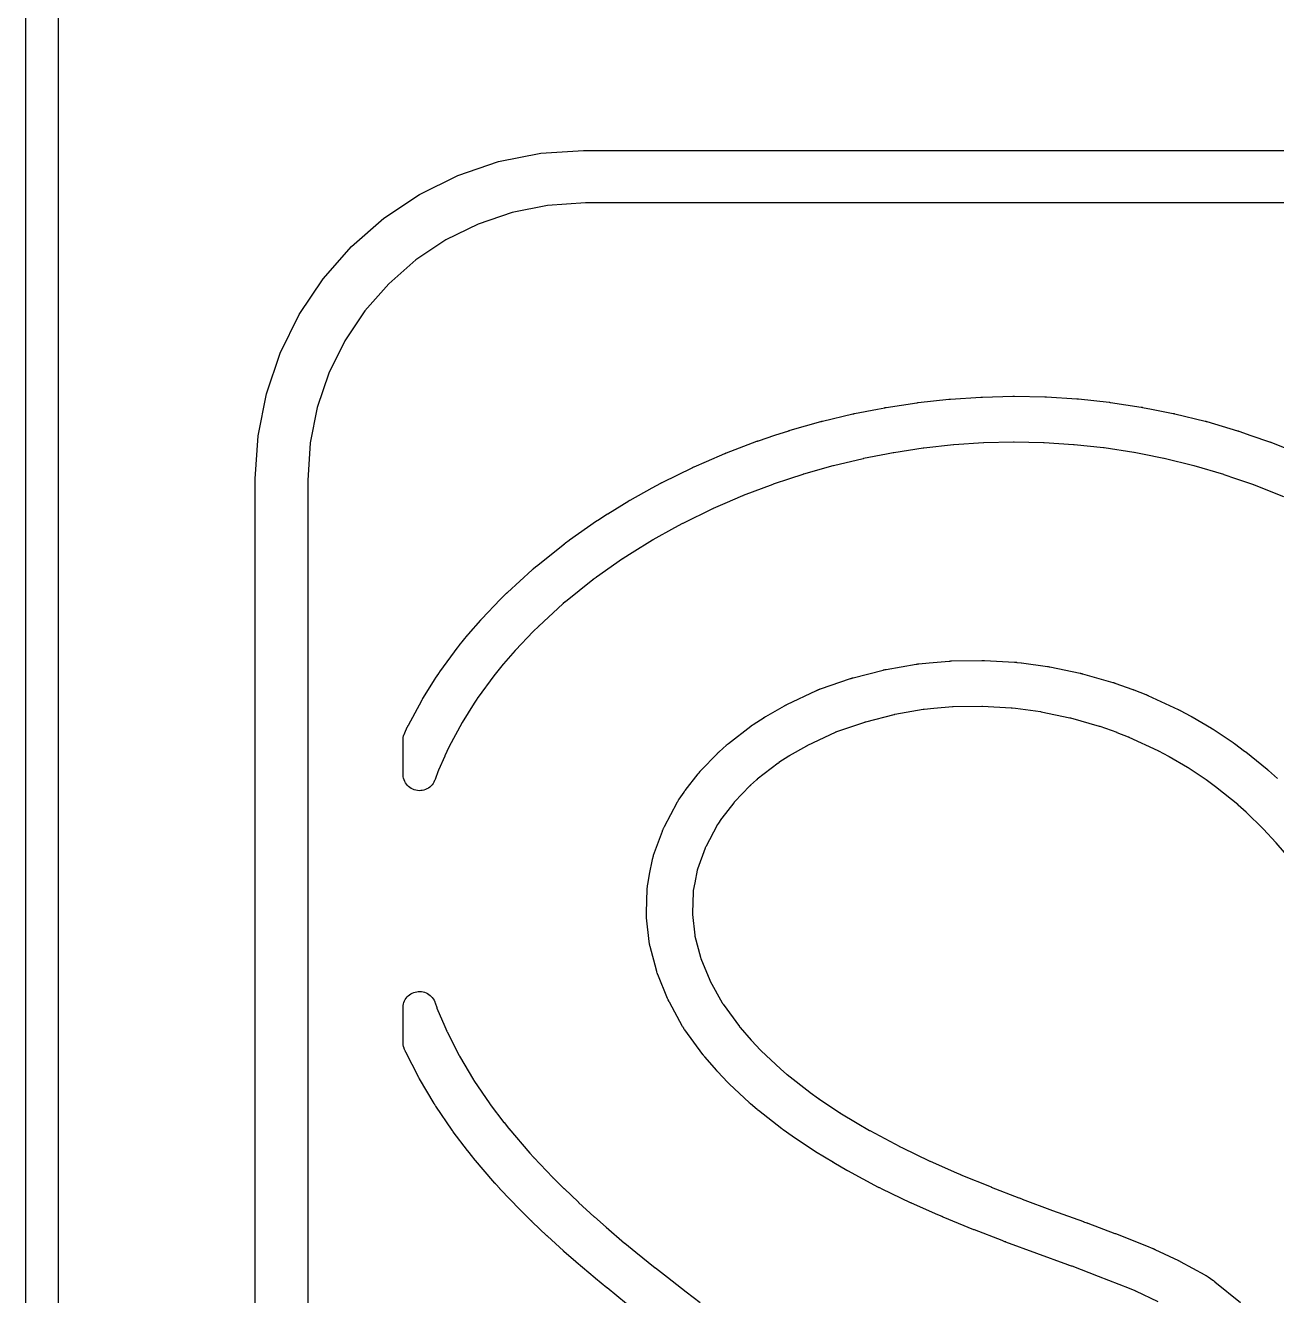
# Model space of a CAD drawing. Header units: metres. Extents: x -22 to 22, y 1.9 to 79.7.
# Drawn here: x -22 to -14.38, y 49.83 to 57.56 of the extents above; entities that cross this region are included whole.
import ezdxf

# ---------------------------------------------------------------- set-up
doc = ezdxf.new("R2010")
doc.units = ezdxf.units.M

msp = doc.modelspace()

# ---------------------------------------------------------------- linework, layer by layer
at = {"layer": 'MARKING'}
for points in [[(-20.6, 38.2), (-20.6, 54.8), (-20.5829, 55.0611), (-20.5319, 55.3176), (-20.4478, 55.5654), (-20.3321, 55.8), (-20.1867, 56.0175), (-20.0142, 56.2142), (-19.8175, 56.3867), (-19.6, 56.5321), (-19.3654, 56.6478), (-19.1176, 56.7319), (-18.8611, 56.7829), (-18.6, 56.8), (18.6, 56.8)], [(18.5895, 56.48), (-18.5895, 56.48), (-18.8192, 56.4649), (-19.0346, 56.4221), (-19.2426, 56.3515), (-19.4397, 56.2543), (-19.6223, 56.1323), (-19.7875, 55.9875), (-19.9323, 55.8223), (-20.0543, 55.6397), (-20.1515, 55.4426), (-20.2221, 55.2346), (-20.2649, 55.0192), (-20.28, 54.7895), (-20.28, 38.2105)], [(-14.335, 54.689), (-14.5151, 54.7609), (-14.5162, 54.7613), (-14.5172, 54.7617), (-14.5183, 54.7621), (-14.627, 54.7997), (-14.6981, 54.8243), (-14.6991, 54.8246), (-14.7002, 54.825), (-14.7013, 54.8253), (-14.8808, 54.8785), (-14.882, 54.8788), (-14.8831, 54.8792), (-14.8843, 54.8795), (-15.0636, 54.9233), (-15.0647, 54.9235), (-15.0658, 54.9238), (-15.0669, 54.924), (-15.1962, 54.9494), (-15.1964, 54.9494), (-15.2469, 54.9594), (-15.248, 54.9596), (-15.2491, 54.9598), (-15.2501, 54.96), (-15.4298, 54.9876), (-15.4309, 54.9877), (-15.432, 54.9879), (-15.4332, 54.988), (-15.6127, 55.0073), (-15.6138, 55.0074), (-15.6149, 55.0075), (-15.616, 55.0076), (-15.7957, 55.0188), (-15.7968, 55.0189), (-15.7979, 55.0189), (-15.799, 55.0189), (-15.9788, 55.0224), (-15.9799, 55.0224), (-15.981, 55.0224), (-15.982, 55.0224), (-16.162, 55.0181), (-16.163, 55.0181), (-16.1641, 55.018), (-16.1652, 55.0179), (-16.3452, 55.006), (-16.3462, 55.0059), (-16.3473, 55.0058), (-16.3483, 55.0057), (-16.5283, 54.9861), (-16.5294, 54.9859), (-16.5304, 54.9858), (-16.5315, 54.9856), (-16.7115, 54.9581), (-16.7125, 54.9579), (-16.7136, 54.9577), (-16.7147, 54.9575), (-16.7549, 54.9496), (-16.7555, 54.9495), (-16.8954, 54.9226), (-16.8965, 54.9224), (-16.8976, 54.9222), (-16.8986, 54.922), (-17.0785, 54.8793), (-17.0796, 54.8791), (-17.0807, 54.8788), (-17.0818, 54.8785), (-17.2617, 54.8273), (-17.2628, 54.827), (-17.2638, 54.8266), (-17.2649, 54.8263), (-17.3456, 54.7994), (-17.346, 54.7993), (-17.4454, 54.7666), (-17.4465, 54.7663), (-17.4476, 54.7659), (-17.4486, 54.7655), (-17.6285, 54.6972), (-17.6296, 54.6968), (-17.6307, 54.6964), (-17.6317, 54.6959), (-17.7402, 54.6489), (-17.8117, 54.6179), (-17.8128, 54.6174), (-17.8138, 54.6169), (-17.8149, 54.6164), (-17.9952, 54.5282), (-17.9962, 54.5277), (-17.9972, 54.5271), (-17.9982, 54.5266), (-18.0463, 54.5003), (-18.1778, 54.4273), (-18.1789, 54.4267), (-18.1799, 54.4261), (-18.1809, 54.4255), (-18.3037, 54.3496), (-18.3043, 54.3493), (-18.3601, 54.3138), (-18.3611, 54.3132), (-18.362, 54.3125), (-18.363, 54.3119), (-18.5226, 54.1998), (-18.5234, 54.1993), (-18.5421, 54.1856), (-18.543, 54.185), (-18.5438, 54.1843), (-18.5447, 54.1837), (-18.7108, 54.0509), (-18.7113, 54.0505), (-18.7119, 54.0501), (-18.7124, 54.0496), (-18.724, 54.0398), (-18.7247, 54.0392), (-18.7255, 54.0385), (-18.7262, 54.0379), (-18.8736, 53.903), (-18.8742, 53.9024), (-18.8749, 53.9018), (-18.8755, 53.9012), (-18.9059, 53.8714), (-18.9065, 53.8708), (-18.9071, 53.8701), (-18.9077, 53.8695), (-19.0152, 53.7562), (-19.0159, 53.7554), (-19.0166, 53.7545), (-19.0174, 53.7537), (-19.0879, 53.6725), (-19.0884, 53.6719), (-19.0889, 53.6713), (-19.0894, 53.6707), (-19.1389, 53.61), (-19.1396, 53.6091), (-19.1404, 53.6081), (-19.1411, 53.6071), (-19.2485, 53.4612), (-19.2492, 53.4601), (-19.25, 53.4591), (-19.2507, 53.458), (-19.2666, 53.4339), (-19.2669, 53.4334), (-19.2672, 53.4329), (-19.2675, 53.4324), (-19.3398, 53.3165), (-19.3406, 53.3152), (-19.3414, 53.3138), (-19.3422, 53.3124), (-19.4192, 53.1698), (-19.42, 53.1683), (-19.4207, 53.1669), (-19.4214, 53.1655), (-19.4461, 53.1116), (-19.4464, 53.1109), (-19.4841, 53.0256), (-19.4847, 53.0241), (-19.4854, 53.0225), (-19.486, 53.0209), (-19.5051, 52.968), (-19.507, 52.9634), (-19.5077, 52.9616), (-19.512, 52.9526), (-19.5172, 52.9441), (-19.5232, 52.9361), (-19.53, 52.9288), (-19.5375, 52.9222), (-19.5456, 52.9163), (-19.5542, 52.9114), (-19.5633, 52.9072), (-19.5727, 52.9041), (-19.5825, 52.9018), (-19.5924, 52.9006), (-19.6023, 52.9003), (-19.6123, 52.9011), (-19.6221, 52.9028), (-19.6317, 52.9055), (-19.641, 52.9091), (-19.6499, 52.9137), (-19.6582, 52.9191), (-19.666, 52.9253), (-19.6732, 52.9323), (-19.6796, 52.9399), (-19.6852, 52.9481), (-19.69, 52.9569), (-19.6939, 52.9661), (-19.6968, 52.9756), (-19.6988, 52.9854), (-19.6998, 52.9953), (-19.6999, 52.9972), (-19.7, 53.0022), (-19.7, 53.2051), (-19.6999, 53.2105), (-19.6997, 53.2132), (-19.6986, 53.2239), (-19.6963, 53.2344), (-19.6928, 53.2446), (-19.6919, 53.2471), (-19.6897, 53.252), (-19.6739, 53.2865), (-19.6732, 53.2879), (-19.6725, 53.2894), (-19.6718, 53.2908), (-19.67, 53.2945), (-19.6692, 53.296), (-19.6685, 53.2974), (-19.6677, 53.2988), (-19.5865, 53.4493), (-19.5857, 53.4507), (-19.585, 53.4521), (-19.5842, 53.4534), (-19.5821, 53.457), (-19.5813, 53.4583), (-19.5805, 53.4597), (-19.5797, 53.461), (-19.5042, 53.582), (-19.5039, 53.5825), (-19.5035, 53.583), (-19.5032, 53.5835), (-19.5024, 53.5848), (-19.5021, 53.5853), (-19.5017, 53.5858), (-19.5014, 53.5863), (-19.4826, 53.6149), (-19.4819, 53.616), (-19.4812, 53.6171), (-19.4804, 53.6182), (-19.4785, 53.621), (-19.4777, 53.622), (-19.4769, 53.6231), (-19.4762, 53.6242), (-19.3646, 53.7758), (-19.3639, 53.7768), (-19.3631, 53.7778), (-19.3624, 53.7788), (-19.3604, 53.7813), (-19.3596, 53.7823), (-19.3589, 53.7833), (-19.3581, 53.7842), (-19.3051, 53.8493), (-19.3046, 53.8499), (-19.3041, 53.8505), (-19.3036, 53.8511), (-19.3023, 53.8526), (-19.3018, 53.8532), (-19.3013, 53.8538), (-19.3008, 53.8544), (-19.2268, 53.9396), (-19.2261, 53.9404), (-19.2253, 53.9412), (-19.2246, 53.9421), (-19.2227, 53.9442), (-19.222, 53.945), (-19.2212, 53.9458), (-19.2205, 53.9466), (-19.1092, 54.0639), (-19.1086, 54.0646), (-19.108, 54.0652), (-19.1074, 54.0659), (-19.1057, 54.0675), (-19.1051, 54.0682), (-19.1044, 54.0688), (-19.1038, 54.0695), (-19.0699, 54.1028), (-19.0693, 54.1034), (-19.0686, 54.104), (-19.068, 54.1046), (-19.0663, 54.1062), (-19.0657, 54.1068), (-19.0651, 54.1073), (-19.0644, 54.1079), (-18.9132, 54.2463), (-18.9125, 54.247), (-18.9117, 54.2477), (-18.911, 54.2483), (-18.909, 54.2501), (-18.9082, 54.2507), (-18.9075, 54.2514), (-18.9067, 54.252), (-18.8915, 54.2648), (-18.891, 54.2653), (-18.8905, 54.2657), (-18.89, 54.2661), (-18.8886, 54.2672), (-18.8881, 54.2676), (-18.8876, 54.2681), (-18.8871, 54.2685), (-18.7171, 54.4043), (-18.7163, 54.405), (-18.7154, 54.4056), (-18.7146, 54.4063), (-18.7123, 54.408), (-18.7115, 54.4087), (-18.7106, 54.4093), (-18.7097, 54.41), (-18.6881, 54.4258), (-18.6875, 54.4262), (-18.6861, 54.4272), (-18.6852, 54.4279), (-18.5211, 54.5429), (-18.5202, 54.5436), (-18.5193, 54.5442), (-18.5183, 54.5449), (-18.5158, 54.5465), (-18.5149, 54.5472), (-18.5139, 54.5478), (-18.513, 54.5484), (-18.4541, 54.5858), (-18.4537, 54.5861), (-18.4527, 54.5866), (-18.4521, 54.587), (-18.3253, 54.6654), (-18.3243, 54.666), (-18.3233, 54.6666), (-18.3223, 54.6673), (-18.3197, 54.6688), (-18.3186, 54.6694), (-18.3176, 54.67), (-18.3166, 54.6706), (-18.1828, 54.7448), (-18.1823, 54.7451), (-18.1297, 54.7738), (-18.1287, 54.7743), (-18.1277, 54.7749), (-18.1267, 54.7754), (-18.1242, 54.7767), (-18.1232, 54.7772), (-18.1221, 54.7777), (-18.1211, 54.7782), (-17.9351, 54.8693), (-17.9341, 54.8698), (-17.933, 54.8703), (-17.932, 54.8708), (-17.9292, 54.8721), (-17.9282, 54.8726), (-17.9271, 54.8731), (-17.926, 54.8735), (-17.8515, 54.9058), (-17.7401, 54.9541), (-17.7391, 54.9546), (-17.738, 54.955), (-17.7369, 54.9554), (-17.7341, 54.9566), (-17.7331, 54.957), (-17.732, 54.9574), (-17.7309, 54.9578), (-17.545, 55.0284), (-17.5439, 55.0288), (-17.5429, 55.0292), (-17.5418, 55.0296), (-17.539, 55.0306), (-17.5379, 55.0309), (-17.5369, 55.0313), (-17.5358, 55.0317), (-17.4346, 55.0649), (-17.3504, 55.0929), (-17.3494, 55.0933), (-17.3483, 55.0936), (-17.3473, 55.0939), (-17.3445, 55.0948), (-17.3435, 55.0951), (-17.3424, 55.0954), (-17.3413, 55.0957), (-17.1554, 55.1486), (-17.1543, 55.1489), (-17.1533, 55.1492), (-17.1522, 55.1495), (-17.1494, 55.1503), (-17.1483, 55.1505), (-17.1472, 55.1508), (-17.1461, 55.1511), (-16.9602, 55.1951), (-16.9592, 55.1954), (-16.9581, 55.1956), (-16.957, 55.1958), (-16.9543, 55.1964), (-16.9532, 55.1966), (-16.9522, 55.1968), (-16.9511, 55.1971), (-16.81, 55.2241), (-16.766, 55.2328), (-16.7649, 55.233), (-16.7639, 55.2332), (-16.7628, 55.2334), (-16.76, 55.2339), (-16.759, 55.2341), (-16.7579, 55.2342), (-16.7568, 55.2344), (-16.5709, 55.2629), (-16.5698, 55.263), (-16.5688, 55.2632), (-16.5677, 55.2633), (-16.5649, 55.2637), (-16.5639, 55.2638), (-16.5628, 55.2639), (-16.5617, 55.2641), (-16.3758, 55.2844), (-16.3747, 55.2845), (-16.3737, 55.2846), (-16.3726, 55.2847), (-16.3699, 55.2849), (-16.3688, 55.285), (-16.3677, 55.2851), (-16.3667, 55.2852), (-16.1807, 55.2975), (-16.1797, 55.2976), (-16.1786, 55.2977), (-16.1776, 55.2977), (-16.1748, 55.2978), (-16.1737, 55.2979), (-16.1727, 55.2979), (-16.1716, 55.2979), (-15.9857, 55.3023), (-15.9846, 55.3024), (-15.9835, 55.3024), (-15.9825, 55.3024), (-15.9797, 55.3024), (-15.9786, 55.3024), (-15.9775, 55.3024), (-15.9765, 55.3024), (-15.7906, 55.2988), (-15.7895, 55.2988), (-15.7884, 55.2988), (-15.7873, 55.2987), (-15.7845, 55.2986), (-15.7834, 55.2986), (-15.7823, 55.2985), (-15.7813, 55.2984), (-15.5954, 55.2868), (-15.5943, 55.2867), (-15.5932, 55.2867), (-15.5921, 55.2866), (-15.5892, 55.2863), (-15.5881, 55.2862), (-15.587, 55.2861), (-15.5859, 55.286), (-15.4002, 55.2661), (-15.399, 55.266), (-15.3979, 55.2658), (-15.3968, 55.2657), (-15.3938, 55.2653), (-15.3927, 55.2652), (-15.3916, 55.265), (-15.3905, 55.2648), (-15.2046, 55.2363), (-15.2036, 55.2361), (-15.2025, 55.236), (-15.2014, 55.2358), (-15.1986, 55.2353), (-15.1976, 55.2351), (-15.1965, 55.2349), (-15.1954, 55.2347), (-15.1425, 55.2242), (-15.0098, 55.1981), (-15.0087, 55.1979), (-15.0076, 55.1977), (-15.0065, 55.1974), (-15.0036, 55.1968), (-15.0025, 55.1965), (-15.0014, 55.1963), (-15.0003, 55.196), (-14.8146, 55.1507), (-14.8134, 55.1504), (-14.8122, 55.1501), (-14.811, 55.1498), (-14.808, 55.1489), (-14.8068, 55.1486), (-14.8057, 55.1483), (-14.8045, 55.1479), (-14.6187, 55.0929), (-14.6176, 55.0926), (-14.6166, 55.0922), (-14.6155, 55.0919), (-14.6128, 55.091), (-14.6117, 55.0907), (-14.6107, 55.0903), (-14.6097, 55.09), (-14.5357, 55.0644), (-14.5356, 55.0644), (-14.4236, 55.0256), (-14.4225, 55.0252), (-14.4214, 55.0248), (-14.4203, 55.0244), (-14.4175, 55.0234), (-14.4164, 55.023), (-14.4153, 55.0225), (-14.4142, 55.0221), (-14.2283, 54.9478)], [(-15.1007, 49.7876), (-15.2363, 49.8518), (-15.2377, 49.8524), (-15.2391, 49.853), (-15.2405, 49.8536), (-15.276, 49.8678), (-15.4633, 49.9423), (-15.4641, 49.9427), (-15.6257, 50.0037), (-15.6265, 50.004), (-15.6272, 50.0042), (-15.6279, 50.0045), (-15.6472, 50.0111), (-15.6477, 50.0113), (-15.6482, 50.0114), (-15.6487, 50.0116), (-15.65, 50.0121), (-15.6505, 50.0123), (-15.651, 50.0124), (-15.6514, 50.0126), (-15.8396, 50.0816), (-15.8398, 50.0817), (-16.0283, 50.1514), (-16.029, 50.1517), (-16.0297, 50.1519), (-16.0303, 50.1522), (-16.032, 50.1528), (-16.0327, 50.1531), (-16.0333, 50.1533), (-16.034, 50.1536), (-16.0502, 50.1601), (-16.0508, 50.1604), (-16.2196, 50.2256), (-16.2203, 50.2259), (-16.2217, 50.2265), (-16.2227, 50.2268), (-16.4106, 50.3033), (-16.4114, 50.3036), (-16.4121, 50.3039), (-16.4129, 50.3042), (-16.4149, 50.3051), (-16.4157, 50.3054), (-16.4164, 50.3058), (-16.4172, 50.3061), (-16.4422, 50.3172), (-16.6039, 50.3889), (-16.6045, 50.3892), (-16.6051, 50.3894), (-16.6057, 50.3897), (-16.6074, 50.3905), (-16.608, 50.3907), (-16.6086, 50.391), (-16.6092, 50.3913), (-16.7815, 50.4733), (-16.7821, 50.4736), (-16.7968, 50.4807), (-16.7977, 50.4811), (-16.7986, 50.4816), (-16.7995, 50.4821), (-16.8019, 50.4833), (-16.8028, 50.4837), (-16.8037, 50.4842), (-16.8046, 50.4847), (-16.9912, 50.5844), (-16.992, 50.5849), (-16.9928, 50.5853), (-16.9936, 50.5857), (-16.9956, 50.5869), (-16.9964, 50.5873), (-16.9972, 50.5878), (-16.998, 50.5882), (-17.0754, 50.6333), (-17.076, 50.6337), (-17.0775, 50.6346), (-17.0785, 50.6352), (-17.1869, 50.7011), (-17.1878, 50.7017), (-17.1887, 50.7022), (-17.1895, 50.7027), (-17.1918, 50.7042), (-17.1926, 50.7047), (-17.1935, 50.7053), (-17.1943, 50.7058), (-17.3242, 50.7922), (-17.3248, 50.7927), (-17.3255, 50.7931), (-17.3261, 50.7935), (-17.3278, 50.7947), (-17.3284, 50.7951), (-17.3291, 50.7956), (-17.3297, 50.796), (-17.3844, 50.835), (-17.3853, 50.8356), (-17.3862, 50.8363), (-17.3871, 50.8369), (-17.3894, 50.8386), (-17.3903, 50.8393), (-17.3911, 50.84), (-17.392, 50.8406), (-17.5357, 50.9527), (-17.5366, 50.9534), (-17.5375, 50.9541), (-17.5384, 50.9548), (-17.5407, 50.9567), (-17.5416, 50.9574), (-17.5424, 50.9582), (-17.5433, 50.9589), (-17.5835, 50.9933), (-17.5843, 50.9941), (-17.5852, 50.9948), (-17.586, 50.9956), (-17.5882, 50.9975), (-17.589, 50.9983), (-17.5899, 50.999), (-17.5907, 50.9998), (-17.7138, 51.1151), (-17.7149, 51.1162), (-17.716, 51.1173), (-17.7171, 51.1184), (-17.7199, 51.1212), (-17.721, 51.1223), (-17.7221, 51.1234), (-17.7232, 51.1245), (-17.7836, 51.1886), (-17.7843, 51.1894), (-17.7851, 51.1902), (-17.7858, 51.191), (-17.7877, 51.1931), (-17.7884, 51.1939), (-17.7891, 51.1947), (-17.7898, 51.1955), (-17.8627, 51.2798), (-17.864, 51.2813), (-17.8652, 51.2828), (-17.8665, 51.2843), (-17.8696, 51.2883), (-17.8708, 51.2898), (-17.872, 51.2914), (-17.8732, 51.293), (-17.9839, 51.4433), (-17.9844, 51.4441), (-17.9848, 51.4446), (-17.9873, 51.4482), (-17.989, 51.4509), (-17.9908, 51.4537), (-17.9935, 51.4581), (-17.9947, 51.4601), (-17.9959, 51.4622), (-17.9971, 51.4643), (-18.0779, 51.6122), (-18.0793, 51.6147), (-18.0805, 51.6171), (-18.0818, 51.6197), (-18.0849, 51.6262), (-18.086, 51.6287), (-18.0872, 51.6313), (-18.0883, 51.6338), (-18.1482, 51.7802), (-18.1494, 51.7832), (-18.1505, 51.7862), (-18.1516, 51.7893), (-18.1542, 51.7972), (-18.1552, 51.8003), (-18.1561, 51.8034), (-18.157, 51.8065), (-18.1957, 51.9521), (-18.1967, 51.9563), (-18.1976, 51.9605), (-18.1984, 51.9647), (-18.1998, 51.9726), (-18.2004, 51.9759), (-18.2008, 51.9793), (-18.2013, 51.9827), (-18.2167, 52.127), (-18.217, 52.1306), (-18.2172, 52.1341), (-18.2174, 52.1376), (-18.2177, 52.1468), (-18.2178, 52.1504), (-18.2178, 52.1539), (-18.2177, 52.1575), (-18.2126, 52.3015), (-18.2124, 52.3051), (-18.2122, 52.3086), (-18.2118, 52.3122), (-18.2109, 52.3214), (-18.2104, 52.3249), (-18.2099, 52.3285), (-18.2093, 52.332), (-18.199, 52.3893), (-18.1989, 52.39), (-18.1986, 52.3916), (-18.1984, 52.3926), (-18.1808, 52.4811), (-18.1804, 52.483), (-18.18, 52.4848), (-18.1796, 52.4866), (-18.1791, 52.4886), (-18.1782, 52.4923), (-18.1772, 52.4959), (-18.1761, 52.4995), (-18.1755, 52.5014), (-18.1749, 52.5032), (-18.1743, 52.505), (-18.1737, 52.5068), (-18.1205, 52.6539), (-18.1193, 52.6572), (-18.118, 52.6604), (-18.1167, 52.6636), (-18.113, 52.6719), (-18.1116, 52.675), (-18.11, 52.6782), (-18.1085, 52.6813), (-18.0313, 52.8275), (-18.0299, 52.83), (-18.0285, 52.8326), (-18.027, 52.8351), (-18.023, 52.8417), (-18.0215, 52.8442), (-18.0199, 52.8467), (-18.0182, 52.8491), (-17.9885, 52.8923), (-17.9876, 52.8935), (-17.9868, 52.8947), (-17.986, 52.8958), (-17.9838, 52.8988), (-17.9829, 52.9), (-17.982, 52.9011), (-17.9812, 52.9023), (-17.9024, 53.0036), (-17.9008, 53.0056), (-17.8991, 53.0076), (-17.8974, 53.0096), (-17.893, 53.0147), (-17.8913, 53.0167), (-17.8896, 53.0186), (-17.8878, 53.0205), (-17.7857, 53.1269), (-17.7845, 53.1282), (-17.7832, 53.1294), (-17.782, 53.1306), (-17.7787, 53.1338), (-17.7774, 53.135), (-17.7761, 53.1362), (-17.7748, 53.1374), (-17.7308, 53.1773), (-17.7293, 53.1786), (-17.7278, 53.1799), (-17.7263, 53.1812), (-17.7223, 53.1845), (-17.7207, 53.1858), (-17.7192, 53.1871), (-17.7176, 53.1883), (-17.5814, 53.293), (-17.5798, 53.2942), (-17.5783, 53.2954), (-17.5767, 53.2965), (-17.5726, 53.2994), (-17.571, 53.3005), (-17.5694, 53.3016), (-17.5677, 53.3027), (-17.5009, 53.3463), (-17.4997, 53.3471), (-17.4985, 53.3478), (-17.4973, 53.3486), (-17.4941, 53.3505), (-17.4929, 53.3512), (-17.4917, 53.352), (-17.4904, 53.3527), (-17.3769, 53.4178), (-17.3751, 53.4188), (-17.3734, 53.4198), (-17.3716, 53.4207), (-17.367, 53.4231), (-17.3653, 53.424), (-17.3635, 53.4249), (-17.3617, 53.4258), (-17.1814, 53.5109), (-17.1806, 53.5113), (-17.1797, 53.5117), (-17.1789, 53.5121), (-17.1767, 53.5131), (-17.1758, 53.5135), (-17.1749, 53.5138), (-17.1741, 53.5142), (-17.173, 53.5146), (-17.1713, 53.5154), (-17.1696, 53.5161), (-17.1679, 53.5167), (-17.1634, 53.5185), (-17.1617, 53.5191), (-17.1599, 53.5197), (-17.1582, 53.5203), (-16.9745, 53.5832), (-16.9726, 53.5838), (-16.9708, 53.5844), (-16.9689, 53.585), (-16.964, 53.5865), (-16.9621, 53.587), (-16.9602, 53.5876), (-16.9583, 53.5881), (-16.7749, 53.6352), (-16.773, 53.6356), (-16.7711, 53.6361), (-16.7692, 53.6365), (-16.7642, 53.6376), (-16.7623, 53.638), (-16.7603, 53.6383), (-16.7584, 53.6387), (-16.5751, 53.6707), (-16.5731, 53.671), (-16.5712, 53.6713), (-16.5693, 53.6716), (-16.5643, 53.6723), (-16.5623, 53.6725), (-16.5604, 53.6727), (-16.5585, 53.6729), (-16.4954, 53.6789), (-16.4948, 53.679), (-16.3741, 53.6897), (-16.3723, 53.6899), (-16.3705, 53.69), (-16.3687, 53.6901), (-16.364, 53.6904), (-16.3622, 53.6904), (-16.3604, 53.6905), (-16.3586, 53.6906), (-16.1749, 53.6936), (-16.1731, 53.6936), (-16.1713, 53.6936), (-16.1695, 53.6936), (-16.1648, 53.6935), (-16.1631, 53.6934), (-16.1613, 53.6934), (-16.1595, 53.6933), (-15.9757, 53.6831), (-15.9739, 53.683), (-15.9722, 53.6829), (-15.9704, 53.6828), (-15.9659, 53.6824), (-15.9642, 53.6822), (-15.9625, 53.682), (-15.9608, 53.6818), (-15.9352, 53.6786), (-15.9348, 53.6785), (-15.934, 53.6784), (-15.9335, 53.6784), (-15.7757, 53.6572), (-15.7739, 53.6569), (-15.7721, 53.6566), (-15.7703, 53.6564), (-15.7657, 53.6556), (-15.7639, 53.6552), (-15.7621, 53.6549), (-15.7603, 53.6545), (-15.5764, 53.6161), (-15.5747, 53.6157), (-15.573, 53.6153), (-15.5713, 53.6149), (-15.5668, 53.6138), (-15.5651, 53.6134), (-15.5634, 53.6129), (-15.5617, 53.6125), (-15.3775, 53.5601), (-15.3759, 53.5597), (-15.3744, 53.5592), (-15.3728, 53.5587), (-15.3687, 53.5574), (-15.3671, 53.5569), (-15.3655, 53.5563), (-15.364, 53.5558), (-15.2556, 53.5171), (-15.2549, 53.5169), (-15.2543, 53.5166), (-15.2537, 53.5164), (-15.252, 53.5158), (-15.2514, 53.5155), (-15.2507, 53.5153), (-15.2501, 53.515), (-15.1759, 53.4862), (-15.1744, 53.4856), (-15.1729, 53.485), (-15.1714, 53.4844), (-15.1675, 53.4828), (-15.166, 53.4821), (-15.1646, 53.4815), (-15.1631, 53.4808), (-14.9782, 53.3949), (-14.9768, 53.3943), (-14.9755, 53.3936), (-14.9742, 53.393), (-14.9708, 53.3913), (-14.9695, 53.3906), (-14.9682, 53.3899), (-14.9669, 53.3892), (-14.9017, 53.3542), (-14.9009, 53.3537), (-14.9, 53.3532), (-14.8991, 53.3527), (-14.8969, 53.3515), (-14.896, 53.351), (-14.8951, 53.3505), (-14.8943, 53.35), (-14.7765, 53.2804), (-14.7754, 53.2797), (-14.7742, 53.279), (-14.7731, 53.2783), (-14.7702, 53.2765), (-14.769, 53.2757), (-14.7679, 53.275), (-14.7668, 53.2743), (-14.6447, 53.193), (-14.6437, 53.1923), (-14.6427, 53.1917), (-14.6417, 53.191), (-14.6391, 53.1892), (-14.6381, 53.1885), (-14.6372, 53.1878), (-14.6362, 53.187), (-14.5751, 53.142), (-14.5742, 53.1413), (-14.5733, 53.1407), (-14.5724, 53.14), (-14.5701, 53.1382), (-14.5692, 53.1375), (-14.5684, 53.1368), (-14.5675, 53.1361), (-14.4375, 53.0308), (-14.4365, 53.03), (-14.4354, 53.0291), (-14.4344, 53.0282), (-14.4317, 53.0259), (-14.4307, 53.025), (-14.4296, 53.0241), (-14.4286, 53.0232), (-14.3749, 52.9746)], [(-14.331, 52.5238), (-14.3823, 52.5825), (-14.3827, 52.583), (-14.3832, 52.5835), (-14.3836, 52.5839), (-14.4597, 52.6668), (-14.4607, 52.6678), (-14.4617, 52.6688), (-14.4627, 52.6699), (-14.5626, 52.7668), (-14.5632, 52.7674), (-14.5638, 52.768), (-14.5645, 52.7686), (-14.6136, 52.813), (-14.6146, 52.8139), (-14.6157, 52.8148), (-14.6167, 52.8156), (-14.7412, 52.9165), (-14.7421, 52.9172), (-14.743, 52.9179), (-14.7439, 52.9186), (-14.7997, 52.9597), (-14.8007, 52.9604), (-14.8017, 52.9611), (-14.8027, 52.9618), (-14.9188, 53.0391), (-14.9199, 53.0398), (-14.9211, 53.0406), (-14.9222, 53.0413), (-15.0343, 53.1075), (-15.0352, 53.108), (-15.036, 53.1085), (-15.0369, 53.1089), (-15.0959, 53.1407), (-15.0972, 53.1414), (-15.0985, 53.142), (-15.0999, 53.1427), (-15.2769, 53.2249), (-15.2784, 53.2256), (-15.2799, 53.2262), (-15.2814, 53.2268), (-15.3497, 53.2533), (-15.3503, 53.2536), (-15.3509, 53.2538), (-15.3516, 53.254), (-15.4538, 53.2906), (-15.4553, 53.2911), (-15.4569, 53.2916), (-15.4585, 53.2921), (-15.6335, 53.3418), (-15.6352, 53.3422), (-15.6369, 53.3426), (-15.6386, 53.343), (-15.8126, 53.3794), (-15.8144, 53.3798), (-15.8162, 53.3801), (-15.818, 53.3803), (-15.9694, 53.4007), (-15.9907, 53.4034), (-15.9925, 53.4035), (-15.9942, 53.4037), (-15.9959, 53.4038), (-16.1699, 53.4134), (-16.1717, 53.4135), (-16.1735, 53.4135), (-16.1753, 53.4135), (-16.3489, 53.4107), (-16.3507, 53.4106), (-16.3525, 53.4105), (-16.3543, 53.4104), (-16.4681, 53.4003), (-16.5265, 53.3947), (-16.5285, 53.3945), (-16.5304, 53.3942), (-16.5323, 53.3939), (-16.7048, 53.3638), (-16.7068, 53.3634), (-16.7087, 53.363), (-16.7106, 53.3626), (-16.8834, 53.3182), (-16.8853, 53.3177), (-16.8871, 53.3171), (-16.889, 53.3165), (-17.0605, 53.2578), (-17.0631, 53.2569), (-17.0657, 53.2558), (-17.0682, 53.2547), (-17.2371, 53.175), (-17.2389, 53.1741), (-17.2406, 53.1732), (-17.2424, 53.1722), (-17.3476, 53.1118), (-17.3489, 53.1111), (-17.3501, 53.1103), (-17.3513, 53.1096), (-17.4103, 53.0711), (-17.4119, 53.07), (-17.4135, 53.0689), (-17.415, 53.0677), (-17.5425, 52.9697), (-17.544, 52.9685), (-17.5456, 52.9672), (-17.5471, 52.9659), (-17.5833, 52.9331), (-17.5846, 52.9319), (-17.5858, 52.9307), (-17.5871, 52.9295), (-17.6807, 52.8319), (-17.6825, 52.83), (-17.6842, 52.828), (-17.6858, 52.826), (-17.7576, 52.7336), (-17.7585, 52.7325), (-17.7594, 52.7313), (-17.7602, 52.7301), (-17.783, 52.697), (-17.7846, 52.6946), (-17.7861, 52.6921), (-17.7876, 52.6895), (-17.8563, 52.5592), (-17.8578, 52.5561), (-17.8592, 52.5529), (-17.8605, 52.5497), (-17.9067, 52.4216), (-17.9071, 52.4204), (-17.9079, 52.4174), (-17.9082, 52.4162), (-17.9234, 52.3399), (-17.9235, 52.3391), (-17.932, 52.2922), (-17.9325, 52.2886), (-17.9329, 52.2851), (-17.9331, 52.2816), (-17.9376, 52.1574), (-17.9376, 52.1539), (-17.9374, 52.1504), (-17.9372, 52.1468), (-17.9237, 52.0206), (-17.9236, 52.0194), (-17.923, 52.0162), (-17.9227, 52.015), (-17.8887, 51.8871), (-17.8878, 51.884), (-17.8868, 51.881), (-17.8856, 51.8779), (-17.8321, 51.7472), (-17.831, 51.7446), (-17.8298, 51.7421), (-17.8285, 51.7396), (-17.7566, 51.6081), (-17.7549, 51.6052), (-17.7531, 51.6024), (-17.7512, 51.5996), (-17.651, 51.4634), (-17.6498, 51.4618), (-17.6485, 51.4603), (-17.6473, 51.4588), (-17.58, 51.3809), (-17.5793, 51.3801), (-17.5785, 51.3793), (-17.5778, 51.3785), (-17.5224, 51.3197), (-17.5213, 51.3186), (-17.5202, 51.3175), (-17.5191, 51.3165), (-17.4015, 51.2062), (-17.4007, 51.2055), (-17.3998, 51.2047), (-17.399, 51.204), (-17.3636, 51.1737), (-17.3628, 51.173), (-17.3619, 51.1722), (-17.361, 51.1715), (-17.2222, 51.0633), (-17.2214, 51.0626), (-17.2205, 51.062), (-17.2196, 51.0613), (-17.1692, 51.0255), (-17.1685, 51.025), (-17.1679, 51.0246), (-17.1672, 51.0241), (-17.0416, 50.9405), (-17.0407, 50.9399), (-17.0399, 50.9394), (-17.039, 50.9389), (-16.9348, 50.8755), (-16.9339, 50.875), (-16.8593, 50.8315), (-16.8585, 50.831), (-16.8577, 50.8306), (-16.8569, 50.8301), (-16.6751, 50.7329), (-16.6742, 50.7325), (-16.6733, 50.732), (-16.6724, 50.7316), (-16.6619, 50.7265), (-16.4906, 50.645), (-16.49, 50.6447), (-16.4894, 50.6444), (-16.4887, 50.6441), (-16.3291, 50.5734), (-16.3289, 50.5733), (-16.3052, 50.5627), (-16.3045, 50.5624), (-16.3037, 50.5621), (-16.3029, 50.5618), (-16.119, 50.4869), (-16.1181, 50.4866), (-15.9494, 50.4214), (-15.9489, 50.4212), (-15.9478, 50.4207), (-15.9471, 50.4204), (-15.9313, 50.4141), (-15.9307, 50.4138), (-15.93, 50.4136), (-15.9293, 50.4133), (-15.7435, 50.3446), (-15.5565, 50.276), (-15.556, 50.2758), (-15.5555, 50.2757), (-15.555, 50.2755), (-15.5351, 50.2687), (-15.5343, 50.2684), (-15.5336, 50.2681), (-15.5329, 50.2679), (-15.531, 50.2672), (-15.5303, 50.2669), (-15.5295, 50.2667), (-15.5288, 50.2664), (-15.3647, 50.2044), (-15.364, 50.2041), (-15.3625, 50.2036), (-15.3616, 50.2032), (-15.1727, 50.1281), (-15.1725, 50.128), (-15.1325, 50.112), (-15.131, 50.1114), (-15.1296, 50.1108), (-15.1282, 50.1102), (-15.1246, 50.1086), (-15.1232, 50.108), (-15.1218, 50.1073), (-15.1204, 50.1067), (-14.9772, 50.0389), (-14.9759, 50.0383), (-14.9746, 50.0376), (-14.9733, 50.037), (-14.9699, 50.0352), (-14.9686, 50.0346), (-14.9673, 50.0339), (-14.9661, 50.0332), (-14.816, 49.9512), (-14.8137, 49.9499), (-14.8114, 49.9485), (-14.8091, 49.9472), (-14.8032, 49.9435), (-14.801, 49.9421), (-14.7988, 49.9406), (-14.7966, 49.9391), (-14.7685, 49.9196), (-14.767, 49.9186), (-14.7654, 49.9175), (-14.7639, 49.9164), (-14.7601, 49.9134), (-14.7586, 49.9123), (-14.7571, 49.9112), (-14.7556, 49.91), (-14.5985, 49.7825)], [(-18.3383, 49.7754), (-18.4576, 49.8719), (-18.4581, 49.8722), (-18.5274, 49.9289), (-18.5278, 49.9292), (-18.5282, 49.9295), (-18.5286, 49.9299), (-18.5296, 49.9307), (-18.53, 49.9311), (-18.5304, 49.9314), (-18.5307, 49.9317), (-18.6448, 50.0289), (-18.6452, 50.0293), (-18.6461, 50.03), (-18.6466, 50.0305), (-18.7201, 50.0948), (-18.7205, 50.0952), (-18.7209, 50.0955), (-18.7213, 50.0959), (-18.7223, 50.0968), (-18.7227, 50.0971), (-18.7231, 50.0975), (-18.7235, 50.0979), (-18.8207, 50.1867), (-18.8211, 50.187), (-18.8215, 50.1874), (-18.8218, 50.1877), (-18.8228, 50.1886), (-18.8232, 50.189), (-18.8235, 50.1893), (-18.8239, 50.1897), (-18.9135, 50.2749), (-18.9139, 50.2753), (-18.9143, 50.2757), (-18.9147, 50.276), (-18.9156, 50.277), (-18.916, 50.2774), (-18.9164, 50.2777), (-18.9168, 50.2781), (-18.9843, 50.3452), (-18.9848, 50.3457), (-18.9853, 50.3462), (-18.9858, 50.3467), (-18.9871, 50.348), (-18.9876, 50.3485), (-18.9881, 50.349), (-18.9885, 50.3495), (-19.1075, 50.4744), (-19.1079, 50.4748), (-19.1082, 50.4752), (-19.1086, 50.4755), (-19.1095, 50.4765), (-19.1098, 50.4769), (-19.1102, 50.4772), (-19.1105, 50.4776), (-19.1352, 50.5046), (-19.1358, 50.5052), (-19.1363, 50.5058), (-19.1369, 50.5065), (-19.1383, 50.5081), (-19.1389, 50.5087), (-19.1394, 50.5094), (-19.14, 50.51), (-19.2704, 50.6626), (-19.271, 50.6634), (-19.2717, 50.6642), (-19.2723, 50.6649), (-19.274, 50.667), (-19.2746, 50.6678), (-19.2753, 50.6686), (-19.2759, 50.6693), (-19.3053, 50.7068), (-19.3058, 50.7074), (-19.3068, 50.7087), (-19.3075, 50.7095), (-19.3938, 50.8234), (-19.3945, 50.8244), (-19.3952, 50.8254), (-19.396, 50.8264), (-19.3978, 50.829), (-19.3985, 50.83), (-19.3993, 50.831), (-19.4, 50.832), (-19.5002, 50.9789), (-19.5005, 50.9794), (-19.5013, 50.9805), (-19.5018, 50.9812), (-19.5045, 50.9854), (-19.5052, 50.9865), (-19.5059, 50.9875), (-19.5066, 50.9886), (-19.5083, 50.9914), (-19.509, 50.9924), (-19.5096, 50.9935), (-19.5103, 50.9946), (-19.5995, 51.1457), (-19.6003, 51.147), (-19.601, 51.1484), (-19.6018, 51.1497), (-19.6037, 51.1532), (-19.6044, 51.1545), (-19.6051, 51.1559), (-19.6058, 51.1572), (-19.6828, 51.3078), (-19.6835, 51.3092), (-19.6842, 51.3106), (-19.6849, 51.312), (-19.6866, 51.3157), (-19.6873, 51.3171), (-19.6879, 51.3186), (-19.6885, 51.32), (-19.6907, 51.325), (-19.6926, 51.3297), (-19.6935, 51.3321), (-19.6966, 51.3419), (-19.6987, 51.3519), (-19.6997, 51.3621), (-19.6999, 51.3646), (-19.7, 51.3697), (-19.7, 51.5758), (-19.6999, 51.5807), (-19.6998, 51.5825), (-19.6989, 51.5922), (-19.697, 51.6017), (-19.6942, 51.611), (-19.6906, 51.6199), (-19.6861, 51.6285), (-19.6807, 51.6366), (-19.6747, 51.6441), (-19.6679, 51.651), (-19.6605, 51.6573), (-19.6525, 51.6628), (-19.644, 51.6674), (-19.6351, 51.6713), (-19.6259, 51.6743), (-19.6165, 51.6763), (-19.6069, 51.6775), (-19.5972, 51.6777), (-19.5875, 51.6769), (-19.578, 51.6753), (-19.5687, 51.6727), (-19.5596, 51.6692), (-19.5509, 51.6649), (-19.5427, 51.6598), (-19.5351, 51.6538), (-19.528, 51.6472), (-19.5216, 51.6399), (-19.516, 51.6321), (-19.5111, 51.6237), (-19.5071, 51.6149), (-19.5064, 51.6132), (-19.5047, 51.6086), (-19.4951, 51.5809), (-19.4945, 51.5793), (-19.4939, 51.5777), (-19.4933, 51.5762), (-19.4457, 51.4638), (-19.4334, 51.4355), (-19.4328, 51.4341), (-19.4321, 51.4327), (-19.4314, 51.4313), (-19.3585, 51.2884), (-19.3577, 51.2871), (-19.357, 51.2857), (-19.3562, 51.2844), (-19.271, 51.14), (-19.2703, 51.1389), (-19.2696, 51.1379), (-19.269, 51.1369), (-19.2688, 51.1366), (-19.2683, 51.1358), (-19.1706, 50.9928), (-19.1699, 50.9917), (-19.1692, 50.9907), (-19.1685, 50.9897), (-19.0855, 50.8802), (-19.0849, 50.8795), (-19.0576, 50.8447), (-19.0569, 50.8439), (-19.0563, 50.8431), (-19.0557, 50.8424), (-18.9286, 50.6937), (-18.9281, 50.6931), (-18.9275, 50.6924), (-18.927, 50.6918), (-18.9049, 50.6676), (-18.9045, 50.6672), (-18.9042, 50.6669), (-18.9038, 50.6665), (-18.7871, 50.544), (-18.7867, 50.5435), (-18.7862, 50.543), (-18.7857, 50.5425), (-18.7206, 50.4779), (-18.7202, 50.4775), (-18.7198, 50.4771), (-18.7194, 50.4767), (-18.6319, 50.3935), (-18.6316, 50.3931), (-18.6312, 50.3928), (-18.6308, 50.3925), (-18.5357, 50.3056), (-18.5353, 50.3052), (-18.5349, 50.3049), (-18.5345, 50.3045), (-18.4633, 50.2422), (-18.4628, 50.2417), (-18.3502, 50.1457), (-18.3498, 50.1454), (-18.3494, 50.1451), (-18.349, 50.1447), (-18.2822, 50.0901), (-18.1639, 49.9945), (-18.1631, 49.9939), (-18.0899, 49.937), (-17.9765, 49.8486), (-17.9759, 49.8481), (-17.8904, 49.7837)]]:
    msp.add_lwpolyline(points, dxfattribs=at)
at = {"layer": 'OUTLINE'}
msp.add_lwpolyline([(-22, 1.9), (22, 1.9), (22, 79.7), (-22, 79.7)], close=True, dxfattribs=at)
at = {"layer": 'VISIBLE_REF'}
msp.add_lwpolyline([(-21.8, 9), (21.8, 9), (21.8, 71.6), (-21.8, 71.6)], close=True, dxfattribs=at)

doc.saveas('drawing.dxf')
